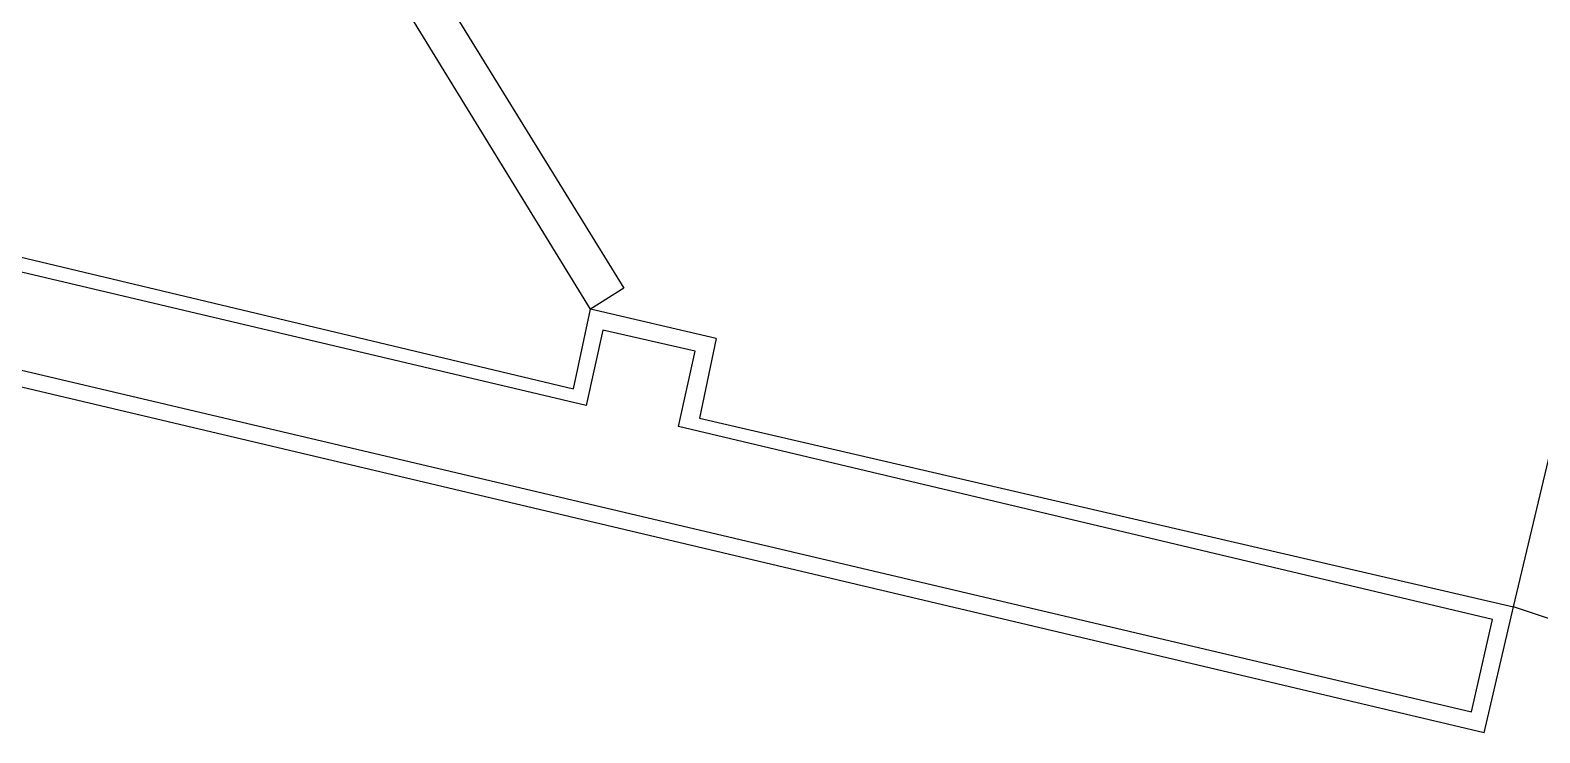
# Model space of a CAD drawing. Header units: feet. Extents: x -84 to 198, y -22 to 181.
# Drawn here: x 96.153 to 100.95, y 31.711 to 33.944 of the extents above; entities that cross this region are included whole.
import ezdxf

# ---------------------------------------------------------------- set-up
doc = ezdxf.new("R2010")
doc.units = ezdxf.units.FT
doc.layers.add('A-LINEA', color=7, linetype='CONTINUOUS')

msp = doc.modelspace()

# ---------------------------------------------------------------- linework, layer by layer
at = {"layer": 'A-LINEA'}
for p, q in [((93.0133, 33.9644), (97.88, 32.8044)), ((97.92, 32.7511), (92.96, 33.9244)), ((92.5867, 33.6978), (100.7333, 31.7778)), ((100.7733, 31.7111), (92.5333, 33.6578)), ((97.88, 32.8044), (97.9333, 33.0578)), ((98.3333, 32.9644), (97.9333, 33.0578)), ((97.9733, 32.9911), (97.92, 32.7511)), ((98.2667, 32.9244), (97.9733, 32.9911)), ((98.3333, 32.9644), (98.28, 32.7111)), ((98.2133, 32.6844), (98.2667, 32.9244)), ((100.8, 32.0711), (98.2133, 32.6844)), ((98.28, 32.7111), (100.8667, 32.1111)), ((100.7733, 31.7111), (100.8667, 32.1111)), ((100.7333, 31.7778), (100.8, 32.0711))]:
    msp.add_line(p, q, dxfattribs=at)
for points in [[(97.9333, 33.0578), (96.4533, 35.4711), (96.56, 35.5244), (98.04, 33.1244), (97.9333, 33.0578)], [(100.8667, 32.1111), (101.52, 34.8578), (101.64, 34.8311), (100.9867, 32.0711), (100.8667, 32.1111)]]:
    msp.add_lwpolyline(points, dxfattribs=at)

doc.saveas('drawing.dxf')
